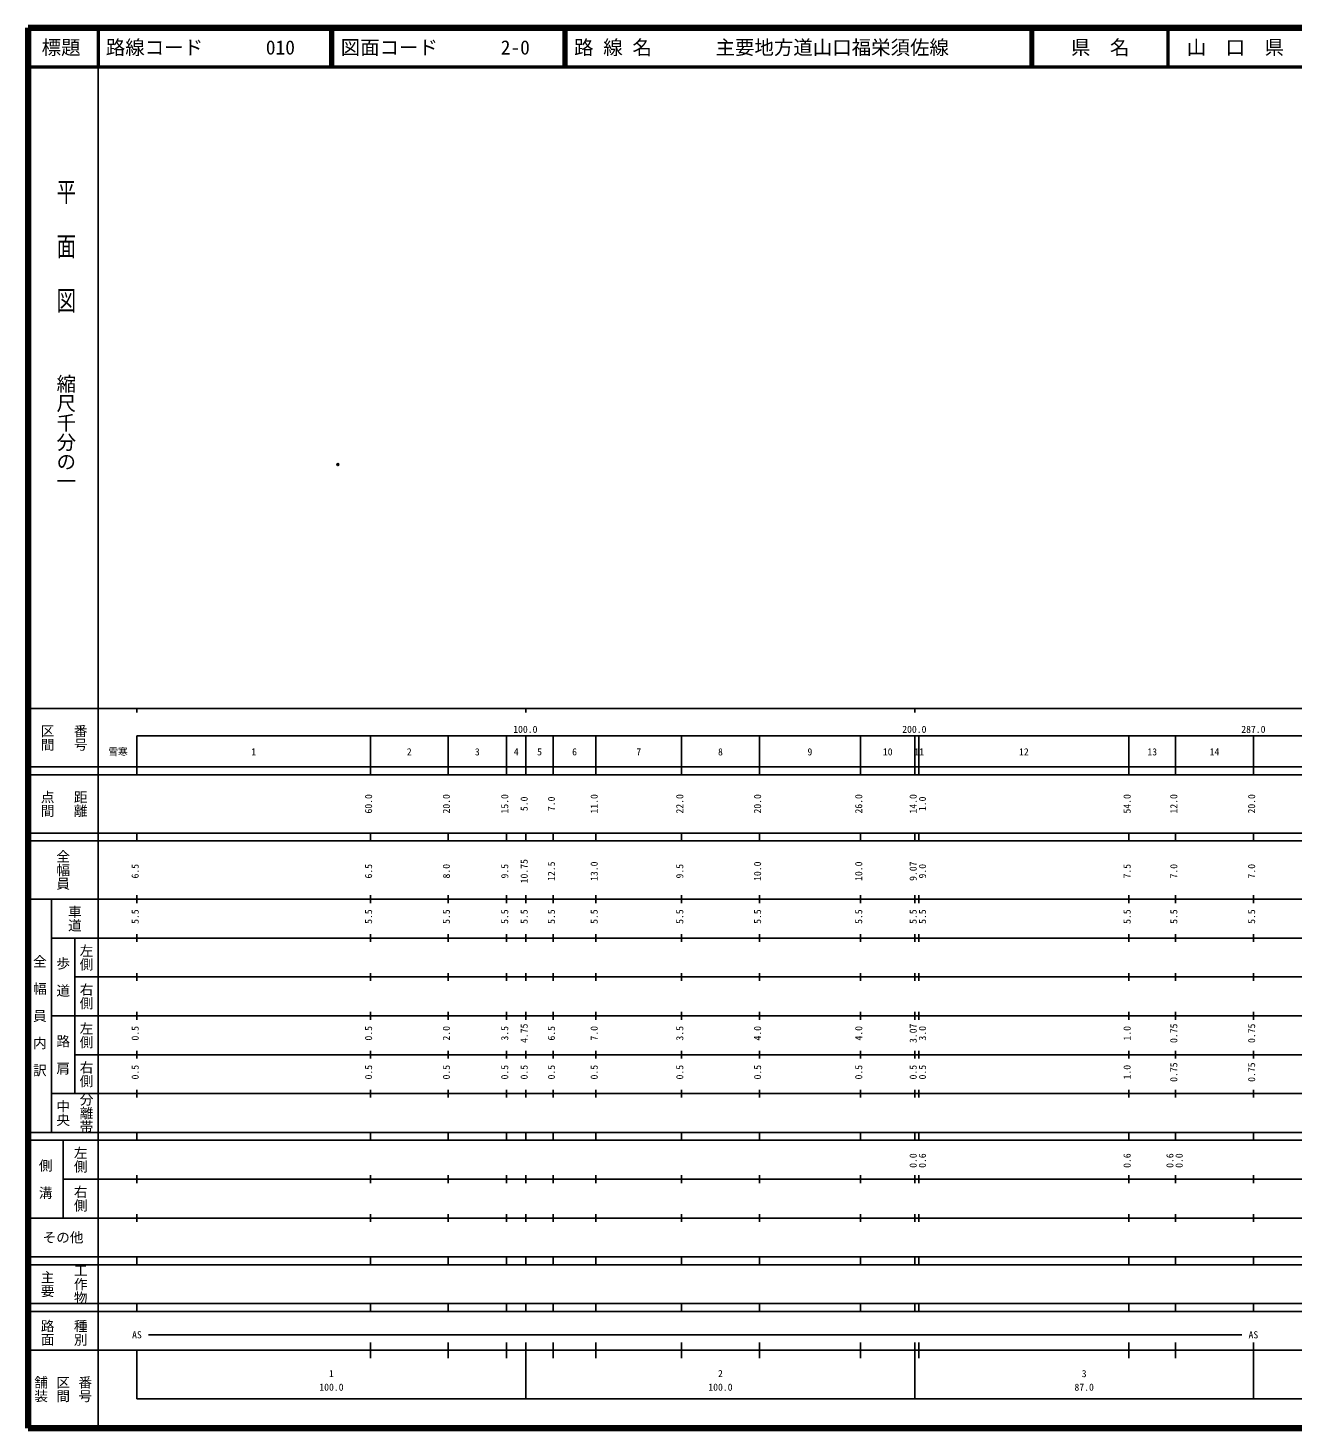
# Model space of a CAD drawing. Units: millimetres on the paper. Extents: x 40 to 680, y 20 to 380.
# Drawn here: x 40 to 365.2, y 20 to 380 of the extents above; entities that cross this region are included whole.
import ezdxf
from ezdxf.enums import TextEntityAlignment as Align

# ---------------------------------------------------------------- set-up
doc = ezdxf.new("R2010")
doc.units = ezdxf.units.MM
doc.header["$PDMODE"] = 32
doc.header["$PDSIZE"] = 0.5
doc.layers.add('M-OTRS', color=6, linetype='Continuous')
doc.layers.add('M-TTL-TXT', color=7, linetype='Continuous')
for name, color, linetype, lineweight in [('M-TTL', 2, 'Continuous', 140), ('M-TTL-BAND', 7, 'Continuous', 25), ('M-TTL-LINE', 7, 'Continuous', 50)]:
    doc.layers.add(name, color=color, linetype=linetype, lineweight=lineweight)
doc.styles.add('@ＭＳ ゴシック', font='')
doc.styles.add('ＭＳ ゴシック', font='')
doc.styles.get('@ＭＳ ゴシック').set_extended_font_data('@MS Gothic')
doc.styles.get('ＭＳ ゴシック').set_extended_font_data('MS Gothic')

msp = doc.modelspace()

# ---------------------------------------------------------------- linework, layer by layer
at = {"layer": 'M-OTRS'}
msp.add_point((119.668, 267.738), dxfattribs=at)
at = {"layer": 'M-TTL'}
for p, q in [((40, 380), (40, 20)), ((680, 380), (40, 380)), ((40, 20), (680, 20))]:
    msp.add_line(p, q, dxfattribs=at)
at = {"layer": 'M-TTL-BAND'}
for p, q in [((58, 370), (58, 20)), ((40, 205), (579, 205)), ((68, 205), (68, 204)), ((168, 205), (168, 204)), ((268, 205), (268, 204)), ((68, 198), (579, 198)), ((68, 198), (68, 188)), ((128, 188), (128, 198)), ((148, 188), (148, 198)), ((163, 188), (163, 198)), ((168, 188), (168, 198)), ((175, 188), (175, 198)), ((186, 188), (186, 198)), ((208, 188), (208, 198)), ((228, 188), (228, 198)), ((254, 188), (254, 198)), ((268, 188), (268, 198)), ((269, 188), (269, 198)), ((323, 188), (323, 198)), ((335, 188), (335, 198)), ((355, 188), (355, 198)), ((40, 190), (579, 190)), ((40, 188), (579, 188)), ((40, 173), (579, 173)), ((68, 171), (68, 173)), ((128, 171), (128, 173)), ((148, 171), (148, 173)), ((163, 171), (163, 173)), ((168, 171), (168, 173)), ((175, 171), (175, 173)), ((186, 171), (186, 173)), ((208, 171), (208, 173)), ((228, 171), (228, 173)), ((254, 171), (254, 173)), ((268, 171), (268, 173)), ((269, 171), (269, 173)), ((323, 171), (323, 173)), ((335, 171), (335, 173)), ((355, 171), (355, 173)), ((40, 171), (579, 171)), ((40, 156), (579, 156)), ((46, 96), (46, 156)), ((68, 155), (68, 157)), ((128, 155), (128, 157)), ((148, 155), (148, 157)), ((163, 155), (163, 157)), ((168, 155), (168, 157)), ((175, 155), (175, 157)), ((186, 155), (186, 157)), ((208, 155), (208, 157)), ((228, 155), (228, 157)), ((254, 155), (254, 157)), ((268, 155), (268, 157)), ((269, 155), (269, 157)), ((323, 155), (323, 157)), ((335, 155), (335, 157)), ((355, 155), (355, 157)), ((46, 146), (579, 146)), ((52, 146), (52, 106)), ((68, 145), (68, 147)), ((128, 145), (128, 147)), ((148, 145), (148, 147)), ((163, 145), (163, 147)), ((168, 145), (168, 147)), ((175, 145), (175, 147)), ((186, 145), (186, 147)), ((208, 145), (208, 147)), ((228, 145), (228, 147)), ((254, 145), (254, 147)), ((268, 145), (268, 147)), ((269, 145), (269, 147)), ((323, 145), (323, 147)), ((335, 145), (335, 147)), ((355, 145), (355, 147)), ((68, 135), (68, 137)), ((128, 135), (128, 137)), ((148, 135), (148, 137)), ((163, 135), (163, 137)), ((168, 135), (168, 137)), ((175, 135), (175, 137)), ((186, 135), (186, 137)), ((208, 135), (208, 137)), ((228, 135), (228, 137)), ((254, 135), (254, 137)), ((268, 135), (268, 137)), ((269, 135), (269, 137)), ((323, 135), (323, 137)), ((335, 135), (335, 137)), ((355, 135), (355, 137)), ((52, 136), (579, 136)), ((46, 126), (579, 126)), ((68, 125), (68, 127)), ((128, 125), (128, 127)), ((148, 125), (148, 127)), ((163, 125), (163, 127)), ((168, 125), (168, 127)), ((175, 125), (175, 127)), ((186, 125), (186, 127)), ((208, 125), (208, 127)), ((228, 125), (228, 127)), ((254, 125), (254, 127)), ((268, 125), (268, 127)), ((269, 125), (269, 127)), ((323, 125), (323, 127)), ((335, 125), (335, 127)), ((355, 125), (355, 127)), ((52, 116), (579, 116)), ((68, 115), (68, 117)), ((128, 115), (128, 117)), ((148, 115), (148, 117)), ((163, 115), (163, 117)), ((168, 115), (168, 117)), ((175, 115), (175, 117)), ((186, 115), (186, 117)), ((208, 115), (208, 117)), ((228, 115), (228, 117)), ((254, 115), (254, 117)), ((268, 115), (268, 117)), ((269, 115), (269, 117)), ((323, 115), (323, 117)), ((335, 115), (335, 117)), ((355, 115), (355, 117)), ((46, 106), (579, 106)), ((68, 105), (68, 107)), ((128, 105), (128, 107)), ((148, 105), (148, 107)), ((163, 105), (163, 107)), ((168, 105), (168, 107)), ((175, 105), (175, 107)), ((186, 105), (186, 107)), ((208, 105), (208, 107)), ((228, 105), (228, 107)), ((254, 105), (254, 107)), ((268, 105), (268, 107)), ((269, 105), (269, 107)), ((323, 105), (323, 107)), ((335, 105), (335, 107)), ((355, 105), (355, 107)), ((40, 96), (579, 96)), ((40, 94), (579, 94)), ((49, 94), (49, 74)), ((68, 94), (68, 96)), ((128, 94), (128, 96)), ((148, 94), (148, 96)), ((163, 94), (163, 96)), ((168, 94), (168, 96)), ((175, 94), (175, 96)), ((186, 94), (186, 96)), ((208, 94), (208, 96)), ((228, 94), (228, 96)), ((254, 94), (254, 96)), ((268, 94), (268, 96)), ((269, 94), (269, 96)), ((323, 94), (323, 96)), ((335, 94), (335, 96)), ((355, 94), (355, 96)), ((49, 84), (579, 84)), ((68, 83), (68, 85)), ((128, 83), (128, 85)), ((148, 83), (148, 85)), ((163, 83), (163, 85)), ((168, 83), (168, 85)), ((175, 83), (175, 85)), ((186, 83), (186, 85)), ((208, 83), (208, 85)), ((228, 83), (228, 85)), ((254, 83), (254, 85)), ((268, 83), (268, 85)), ((269, 83), (269, 85)), ((323, 83), (323, 85)), ((335, 83), (335, 85)), ((355, 83), (355, 85)), ((40, 74), (579, 74)), ((68, 73), (68, 75)), ((128, 73), (128, 75)), ((148, 73), (148, 75)), ((163, 73), (163, 75)), ((168, 73), (168, 75)), ((175, 73), (175, 75)), ((186, 73), (186, 75)), ((208, 73), (208, 75)), ((228, 73), (228, 75)), ((254, 73), (254, 75)), ((268, 73), (268, 75)), ((269, 73), (269, 75)), ((323, 73), (323, 75)), ((335, 73), (335, 75)), ((355, 73), (355, 75)), ((40, 64), (579, 64)), ((40, 62), (579, 62)), ((68, 62), (68, 64)), ((128, 62), (128, 64)), ((148, 62), (148, 64)), ((163, 62), (163, 64)), ((168, 62), (168, 64)), ((175, 62), (175, 64)), ((186, 62), (186, 64)), ((208, 62), (208, 64)), ((228, 62), (228, 64)), ((254, 62), (254, 64)), ((268, 62), (268, 64)), ((269, 62), (269, 64)), ((323, 62), (323, 64)), ((335, 62), (335, 64)), ((355, 62), (355, 64)), ((40, 52), (579, 52)), ((68, 50), (68, 52)), ((128, 50), (128, 52)), ((148, 50), (148, 52)), ((163, 50), (163, 52)), ((168, 50), (168, 52)), ((175, 50), (175, 52)), ((186, 50), (186, 52)), ((208, 50), (208, 52)), ((228, 50), (228, 52)), ((254, 50), (254, 52)), ((268, 50), (268, 52)), ((269, 50), (269, 52)), ((323, 50), (323, 52)), ((335, 50), (335, 52)), ((355, 50), (355, 52)), ((40, 50), (579, 50)), ((71, 44), (352, 44)), ((40, 40), (579, 40)), ((68, 40), (68, 27.5)), ((128, 38), (128, 42)), ((148, 38), (148, 42)), ((163, 38), (163, 42)), ((168, 27.5), (168, 42)), ((175, 38), (175, 42)), ((186, 38), (186, 42)), ((208, 38), (208, 42)), ((228, 38), (228, 42)), ((254, 38), (254, 42)), ((268, 27.5), (268, 42)), ((269, 38), (269, 42)), ((323, 38), (323, 42)), ((335, 38), (335, 42)), ((355, 27.5), (355, 42)), ((68, 27.5), (579, 27.5))]:
    msp.add_line(p, q, dxfattribs=at)
at = {"layer": 'M-TTL-LINE'}
for p, q in [((58, 380), (58, 370)), ((117.75, 380), (117.75, 370)), ((118.25, 380), (118.25, 370)), ((177.75, 380), (177.75, 370)), ((178.25, 380), (178.25, 370)), ((297.75, 380), (297.75, 370)), ((298.25, 380), (298.25, 370)), ((333, 380), (333, 370)), ((40, 370), (680, 370))]:
    msp.add_line(p, q, dxfattribs=at)

# ---------------------------------------------------------------- texts
at = {"layer": 'M-TTL-BAND', "style": '@ＭＳ ゴシック', "width": 1.4}
msp.add_text('平  面  図', height=3.666, rotation=270, dxfattribs=at).set_placement((49.777, 306.475), align=Align.MIDDLE_RIGHT)
at = {"layer": 'M-TTL-BAND', "style": '@ＭＳ ゴシック'}
msp.add_text('縮尺千分の一', height=3.666, rotation=270, dxfattribs=at).set_placement((49.777, 261.03), align=Align.MIDDLE_RIGHT)
for s, p in [('区間', (45, 197.5)), ('番号', (53.5, 197.5)), ('点間', (45, 180.5)), ('距離', (53.5, 180.5)), ('全幅員', (49, 163.5)), ('車道', (52, 151)), ('左側', (55, 141)), ('全\u3000幅\u3000員\u3000内\u3000訳', (43, 126)), ('歩\u3000道', (49, 136)), ('右側', (55, 131)), ('左側', (55, 121)), ('路\u3000肩', (49, 116)), ('右側', (55, 111)), ('分離帯', (55, 101)), ('中央', (49, 101)), ('左側', (53.5, 89)), ('側\u3000溝', (44.5, 84)), ('右側', (53.5, 79)), ('工作物', (53.5, 57)), ('主要', (45, 57)), ('路面', (45, 44.5)), ('種別', (53.5, 44.5)), ('舗装', (43.333, 30)), ('区間', (49, 30)), ('番号', (54.667, 30))]:
    msp.add_text(s, height=2.566, rotation=270, dxfattribs=at).set_placement(p, align=Align.MIDDLE_CENTER)
at = {"layer": 'M-TTL-BAND', "style": 'ＭＳ ゴシック'}
for s, p in [('100.0', (167.844, 198.195)), ('200.0', (267.844, 198.195)), ('287.0', (355, 198.195)), ('雪寒', (63.131, 192.405)), ('1', (98, 192.405)), ('2', (138, 192.405)), ('3', (155.5, 192.405)), ('4', (165.5, 192.405)), ('5', (171.5, 192.405)), ('6', (180.5, 192.405)), ('7', (197, 192.405)), ('8', (218, 192.405)), ('9', (241, 192.405)), ('10', (261, 192.405)), ('11', (269.085, 192.405)), ('12', (296, 192.405)), ('13', (329, 192.405)), ('14', (345, 192.405)), ('AS', (68, 42.5)), ('AS', (355, 42.5)), ('1', (118, 32.523)), ('2', (218, 32.523)), ('3', (311.5, 32.523)), ('100.0', (118, 29.033)), ('100.0', (218, 29.033)), ('87.0', (311.5, 29.033))]:
    msp.add_text(s, height=1.833, dxfattribs=at).set_placement(p, align=Align.BOTTOM_CENTER)
for s, p in [('60.0', (129, 180.5)), ('20.0', (149, 180.5)), ('15.0', (164, 180.5)), ('5.0', (169, 180.5)), ('7.0', (176, 180.5)), ('11.0', (187, 180.5)), ('22.0', (209, 180.5)), ('20.0', (229, 180.5)), ('26.0', (255, 180.5)), ('14.0', (269, 180.5)), ('1.0', (271.391, 180.5)), ('54.0', (324, 180.5)), ('12.0', (336, 180.5)), ('20.0', (356, 180.5)), ('10.75', (169, 163.174)), ('6.5', (69, 163.174)), ('6.5', (129, 163.174)), ('8.0', (149, 163.174)), ('9.5', (164, 163.174)), ('12.5', (176, 163.174)), ('13.0', (187, 163.174)), ('9.5', (209, 163.174)), ('10.0', (229, 163.174)), ('10.0', (255, 163.174)), ('9.07', (269, 163.174)), ('9.0', (271.391, 163.174)), ('7.5', (324, 163.174)), ('7.0', (336, 163.174)), ('7.0', (356, 163.174)), ('5.5', (69, 151.5)), ('5.5', (129, 151.5)), ('5.5', (149, 151.5)), ('5.5', (164, 151.5)), ('5.5', (169, 151.5)), ('5.5', (176, 151.5)), ('5.5', (187, 151.5)), ('5.5', (209, 151.5)), ('5.5', (229, 151.5)), ('5.5', (255, 151.5)), ('5.5', (269, 151.5)), ('5.5', (271.391, 151.5)), ('5.5', (324, 151.5)), ('5.5', (336, 151.5)), ('5.5', (356, 151.5)), ('0.5', (69, 121.5)), ('0.5', (129, 121.5)), ('2.0', (149, 121.5)), ('3.5', (164, 121.5)), ('4.75', (169, 121.5)), ('6.5', (176, 121.5)), ('7.0', (187, 121.5)), ('3.5', (209, 121.5)), ('4.0', (229, 121.5)), ('4.0', (255, 121.5)), ('3.07', (269, 121.5)), ('3.0', (271.391, 121.5)), ('1.0', (324, 121.5)), ('0.75', (336, 121.5)), ('0.75', (356, 121.5)), ('0.5', (69, 111.5)), ('0.5', (129, 111.5)), ('0.5', (149, 111.5)), ('0.5', (164, 111.5)), ('0.5', (169, 111.5)), ('0.5', (176, 111.5)), ('0.5', (187, 111.5)), ('0.5', (209, 111.5)), ('0.5', (229, 111.5)), ('0.5', (255, 111.5)), ('0.5', (269, 111.5)), ('0.5', (271.391, 111.5)), ('1.0', (324, 111.5)), ('0.75', (336, 111.5)), ('0.75', (356, 111.5)), ('0.0', (269, 88.764)), ('0.6', (271.37, 88.764)), ('0.6', (324, 88.764)), ('0.6', (335, 88.764)), ('0.0', (337.37, 88.764))]:
    msp.add_text(s, height=1.833, rotation=90, dxfattribs=at).set_placement(p, align=Align.BOTTOM_CENTER)
msp.add_text('その他', height=2.566, dxfattribs=at).set_placement((49, 69), align=Align.MIDDLE_CENTER)
at = {"layer": 'M-TTL-TXT', "style": 'ＭＳ ゴシック'}
for s, p in [('標題', (48.5, 375)), ('県\u3000名', (315.625, 375)), ('山\u3000口\u3000県', (350.375, 375))]:
    msp.add_text(s, height=3.666, dxfattribs=at).set_placement(p, align=Align.MIDDLE_CENTER)
for s, p in [('路線コード', (60, 375)), ('010', (101.142, 375)), ('図面コード', (120.38, 375)), ('2-0', (161.521, 375)), ('路 線 名', (180.38, 375)), ('主要地方道山口福栄須佐線', (216.734, 375))]:
    msp.add_text(s, height=3.666, dxfattribs=at).set_placement(p, align=Align.MIDDLE_LEFT)

doc.saveas('drawing.dxf')
